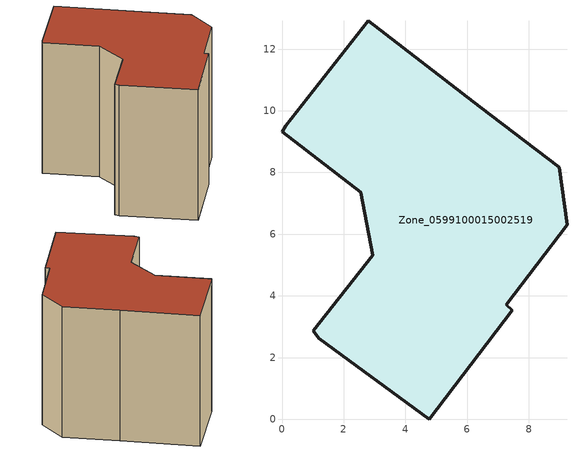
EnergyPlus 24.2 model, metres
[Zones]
Zone_0599100015002519
 floor ground (C_G): 8.98,8.18 9.23,6.3 7.26,3.71 7.46,3.53 4.76,0 1.18,2.63 1.01,2.87 2.94,5.31 2.56,7.36 0,9.33 0.12,9.52 2.79,12.92 6.41,10.13 z0.78
 wall outside (C_F): 6.41,10.13 2.79,12.92 0.12,9.52 0,9.33 2.56,7.36 2.94,5.31 1.01,2.87 1.18,2.63 4.76,0 7.46,3.53 7.26,3.71 9.23,6.3 8.98,8.18 6.41,10.13 z0.78:9
 roof outside (C_R): 9.23,6.3 8.98,8.18 6.41,10.13 2.79,12.92 0.12,9.52 0,9.33 2.56,7.36 2.94,5.31 1.01,2.87 1.18,2.63 4.76,0 7.46,3.53 7.26,3.71 z9
[BUILDING]
Pand.0599100015002519: North Axis=0; Terrain=City; Loads Convergence Tolerance Value=0.04; Temperature Convergence Tolerance Value=0.4; Solar Distribution=FullExterior; Maximum Number of Warmup Days=25; Minimum Number of Warmup Days=1
[Site:Location]
Rotterdam.The.Hague.AP_ZH_NLD Design_Conditions: Latitude=51.96; Longitude=4.45; Time Zone=1; Elevation=-4.5
[SITE:GROUNDTEMPERATURE:BUILDINGSURFACE]
18, 18, 18, 18, 18, 18, 18, 18, 18, 18, 18, 18
[MATERIAL] Thermal Absorptance=0.9; Solar Absorptance=0.7; Visible Absorptance=0.7
Name | Roughness | Thickness | Conductivity | Density | Specific Heat
G.TI.1975-1991 | MediumSmooth | 0.15 | 0.288461 | 540 | 1210
F.TI.1975-1991 | Rough | 0.3 | 0.230769 | 1920 | 840
R.TI.1975-1991 | MediumRough | 0.2 | 0.153846 | 1500 | 1000
[CONSTRUCTION]
C_G: G.TI.1975-1991
C_F: F.TI.1975-1991
C_R: R.TI.1975-1991
[ZONE]
Zone_0599100015002519: Type=1; Multiplier=1; Ceiling Height=Autocalculate; Volume=Autocalculate; Floor Area=autocalculate; Part of Total Floor Area=Yes
[ZONEINFILTRATION:DESIGNFLOWRATE]
Infil_Zone_0599100015002519: Zone or ZoneList or Space or SpaceList=Zone_0599100015002519; Schedule=AlwaysOn; Design Flow Rate Calculation Method=Flow/Area; Flow Rate per Floor Area=0.003; Constant Term Coefficient=1; Temperature Term Coefficient=0; Velocity Term Coefficient=0; Velocity Squared Term Coefficient=0
[HVACTEMPLATE:ZONE:IDEALLOADSAIRSYSTEM]
Zone_0599100015002519: Maximum Heating Supply Air Temperature=50; Minimum Cooling Supply Air Temperature=13; Maximum Heating Supply Air Humidity Ratio=0.0156; Minimum Cooling Supply Air Humidity Ratio=0.0077; Heating Limit=NoLimit; Cooling Limit=NoLimit; Dehumidification Control Type=ConstantSensibleHeatRatio; Cooling Sensible Heat Ratio=0.7; Dehumidification Setpoint=60; Humidification Control Type=None; Humidification Setpoint=30; Outdoor Air Method=None; Outdoor Air Flow Rate per Person=0.00944; Outdoor Air Flow Rate per Zone Floor Area=0; Outdoor Air Flow Rate per Zone=0; Demand Controlled Ventilation Type=None; Outdoor Air Economizer Type=NoEconomizer; Heat Recovery Type=None; Sensible Heat Recovery Effectiveness=0.7; Latent Heat Recovery Effectiveness=0.65
[ZONECONTROL:THERMOSTAT]
ThermostatControl_Zone_0599100015002519: Zone or ZoneList=Zone_0599100015002519; Control Type Schedule=DualSetpointControlType; Control 1=Thermostat_Zone_0599100015002519; Temperature Difference Between Cutout And Setpoint=0
[THERMOSTATSETPOINT:DUALSETPOINT]
Thermostat_Zone_0599100015002519: Heating Setpoint Temperature Schedule=HeatingSetpoint_Zone_0599100015002519; Cooling Setpoint Temperature Schedule=CoolingSetpoint_Zone_0599100015002519
[SCHEDULE:COMPACT]
HeatingSetpoint_Zone_0599100015002519: Through: 12/31, For: AllDays, Until: 24:00, 21
CoolingSetpoint_Zone_0599100015002519: Through: 12/31, For: AllDays, Until: 24:00, 24
DualSetpointControlType: Through: 12/31, For: AllDays, Until: 24:00, 4
AlwaysOn: Through: 12/31, For: AllDays, Until: 24:00, 1
